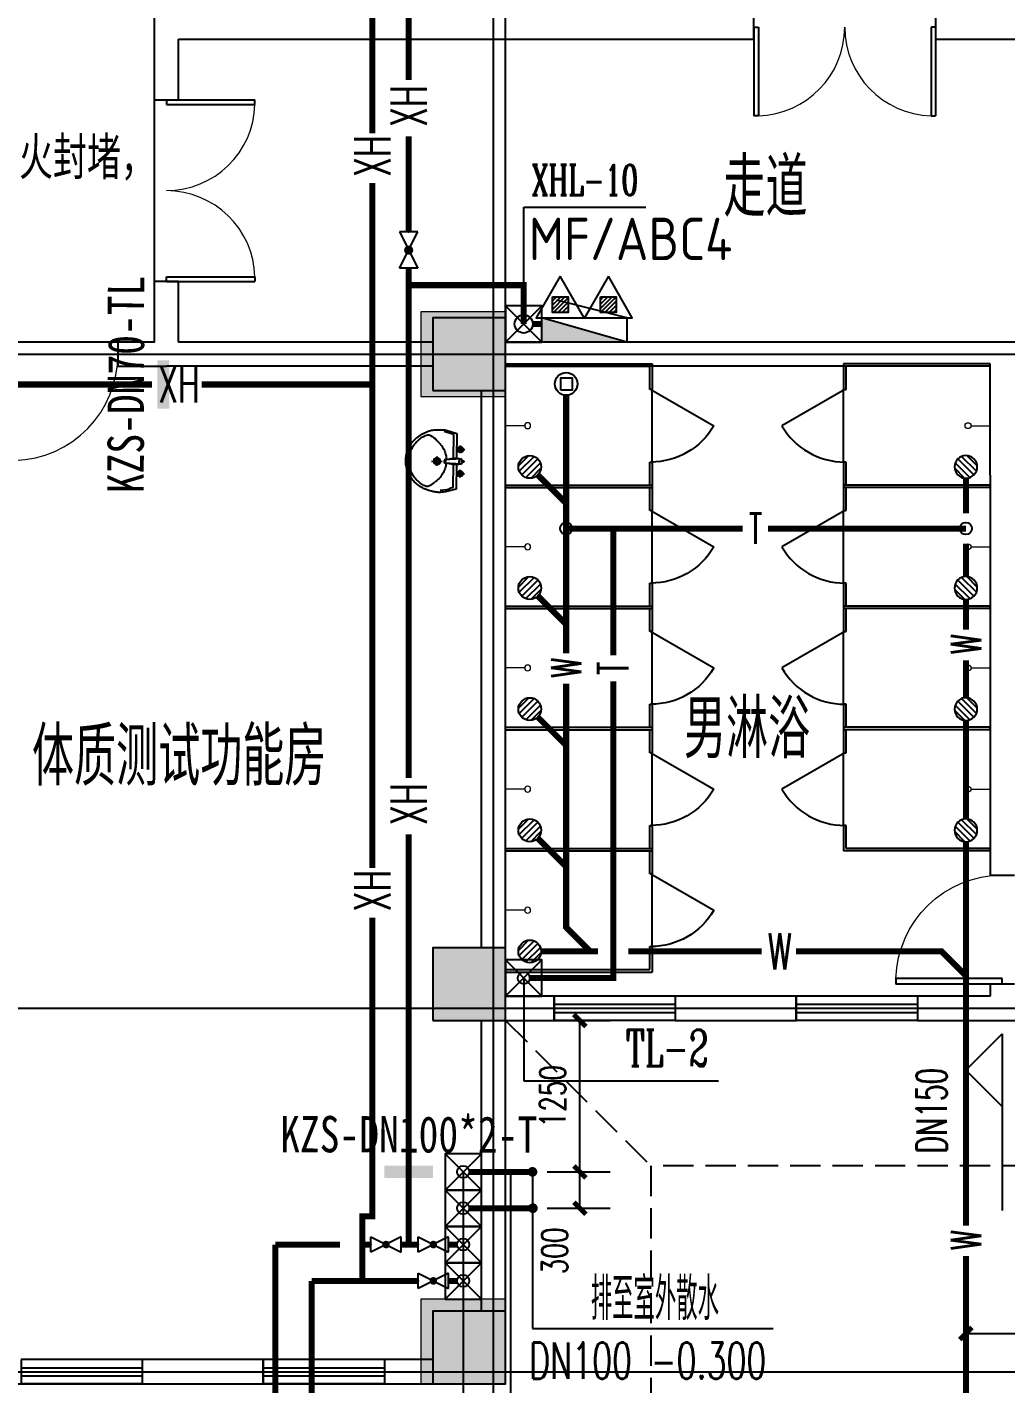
# Model space of a CAD drawing. Extents: x 817814 to 953178, y -139555 to 106956.
# Drawn here: x 900044 to 908123, y 39009 to 50209 of the extents above; entities that cross this region are included whole.
import ezdxf
from ezdxf.enums import TextEntityAlignment as Align

# ---------------------------------------------------------------- set-up
doc = ezdxf.new("R2010")
doc.units = 0
doc.header["$LTSCALE"] = 1000
doc.header["$MEASUREMENT"] = 0
doc.linetypes.add('__DASH', pattern=[0.35, 0.25, -0.1])
doc.linetypes.add('DASH', pattern=[0.35, 0.25, -0.1])
for name, color, linetype, lineweight in [('15101', 5, 'Continuous', 18), ('E3-家具', 8, 'Continuous', 5), ('P-DOMS-PIPE', 2, 'DASH', 50), ('P-RAIN-PIPE', 4, 'Continuous', 50)]:
    doc.layers.add(name, color=color, linetype=linetype, lineweight=lineweight)
for name, color, linetype in [('COLUMN', 2, 'Continuous'), ('DOOR_FIRE', 4, 'Continuous'), ('DOTE', 8, 'Continuous'), ('P-ANNO-DIMS', 4, 'Continuous'), ('P-ANNO-LEVL', 3, 'Continuous'), ('P-ANNO-TXT', 211, 'Continuous'), ('P-DOMS-EQPM', 155, 'Continuous'), ('P-DOMS-IDEN', 4, 'Continuous'), ('P-FIRE-EQPM', 1, 'Continuous'), ('P-FIRE-IDEN', 1, 'Continuous'), ('P-FLDR', 7, 'Continuous'), ('P-PROT-FIRH', 1, 'Continuous'), ('P-PROT-IDEN', 7, 'Continuous'), ('P-PROT-PIPE', 1, 'Continuous'), ('P-PROT-VALV', 7, 'Continuous'), ('P-PROT-VPIP', 1, 'Continuous'), ('P-RAIN-IDEN', 171, 'Continuous'), ('P-RAIN-VPIP', 7, 'Continuous'), ('P-VENT-IDEN', 153, 'Continuous'), ('P-VENT-PIPE', 205, 'Continuous'), ('P-VENT-VPIP', 155, 'Continuous'), ('PUB_HATCH', 8, 'Continuous'), ('PUB_TEXT', 7, 'Continuous'), ('WALL', 2, 'Continuous'), ('WINDOW', 4, 'Continuous'), ('家具', 8, 'Continuous'), ('抗震支吊架', 2, 'Continuous'), ('散水', 151, '__DASH')]:
    doc.layers.add(name, color=color, linetype=linetype)
for name, color, linetype, plot in [('DIM_MODI', 6, 'Continuous', False), ('定位矩形', 6, 'Continuous', False), ('建筑底图', 6, 'Continuous', False)]:
    doc.layers.add(name, color=color, linetype=linetype, plot=plot)
doc.styles.add('_TCH_DIM_T3', font='SIMPLEX', dxfattribs={"width": 0.705882, "bigfont": 'GBCBIG'})
doc.styles.add('_TWT_DIM_ELE', font='SIMPLEX', dxfattribs={"width": 0.8, "height": 2.5, "bigfont": 'HZTXT'})
doc.styles.add('_TWT_PIPEDN', font='simplex.shx', dxfattribs={"width": 0.8, "height": 3.5, "bigfont": 'gbcbig.shx'})
doc.styles.add('_TWT_PIPETEXT', font='SIMPLEX', dxfattribs={"width": 0.8, "height": 2.5, "bigfont": 'HZTXT'})
doc.styles.add('_TWT_SERIAL', font='COMPLEX', dxfattribs={"width": 0.8, "height": 3, "bigfont": 'HZTXT'})
doc.styles.add('kzcad', font='', dxfattribs={"width": 0.8})
doc.styles.get("Standard").update_dxf_attribs({"font": 'GBENOR', "bigfont": 'GBCBIG'})
doc.styles.add('中西文等高字体', font='simplex.shx', dxfattribs={"width": 0.7, "bigfont": 'gbcbig.shx'})
doc.styles.get('kzcad').set_extended_font_data('SimSun')
doc.dimstyles.new('_TWT_ARCH&&100', dxfattribs={"dimtxt": 212.5, "dimasz": 100, "dimexe": 250, "dimexo": 300, "dimgap": 118.75, "dimtad": 1, "dimdec": 0, "dimzin": 0, "dimdsep": 46, "dimtxsty": '_TCH_DIM_T3', "dimblk": 'ARCHTICK', "dimcen": 0.09, "dimclrt": 7, "dimazin": 2, "dimtfac": 1, "dimtdec": 0, "dimtix": 1, "dimtmove": 2, "dimatfit": 3, "dimfxl": 1, "dimtolj": 1, "dimtzin": 0, "dimarcsym": 0})

# ---------------------------------------------------------------- blocks, each defined once
blk = doc.blocks.new('$DorLib2D$00000228')
at = {"color": 0}
blk.add_line((0.5, 0), (0, 0.866), dxfattribs=at)
blk.add_arc((0.5, 0), 1, 120, 180, dxfattribs=at)
blk = doc.blocks.new('linyu')
at = {"layer": 'E3-家具'}
blk.add_line((9554025, 5311615), (9553866, 5311615), dxfattribs=at)
blk.add_circle((9554049, 5311615), 24.3, dxfattribs=at)
at = {"layer": '家具'}
for p, q in [((9553866, 5312125), (9555076, 5312125)), ((9553866, 5312125), (9553866, 5312105)), ((9553866, 5312105), (9555056, 5312105)), ((9555056, 5312105), (9555056, 5311915)), ((9555076, 5311915), (9555076, 5312125)), ((9555056, 5311915), (9555076, 5311915)), ((9555076, 5311915), (9555076, 5311315)), ((9555076, 5311315), (9555056, 5311315)), ((9555056, 5311315), (9555056, 5311125)), ((9555076, 5311105), (9555076, 5311315)), ((9553866, 5311125), (9555056, 5311125)), ((9553866, 5311125), (9553866, 5311105)), ((9553866, 5311105), (9555076, 5311105))]:
    blk.add_line(p, q, dxfattribs=at)
at = {"layer": '家具', "xscale": 600, "yscale": 600, "zscale": 20, "rotation": 270}
blk.add_blockref('$DorLib2D$00000228', (9555066, 5311615), dxfattribs=at)
blk = doc.blocks.new('zhuzi')
at = {"layer": '15101'}
h = blk.add_hatch(color=256, dxfattribs=at)
h.dxf.hatch_style = 1
h.paths.add_polyline_path([(50957, 5262), (51657, 5262), (51657, 5962), (50957, 5962)])
h.paths.add_polyline_path([(42757, 5162), (43557, 5162), (43557, 5962), (42757, 5962)])
h.paths.add_polyline_path([(34407, 5262), (35107, 5262), (35107, 5962), (34407, 5962)])
h.paths.add_polyline_path([(26007, 5262), (26707, 5262), (26707, 5962), (26007, 5962)])
h.paths.add_polyline_path([(17857, 5162), (18657, 5162), (18657, 5962), (17857, 5962)])
h.paths.add_polyline_path([(59457, 2362), (60057, 2362), (60057, 2962), (59457, 2962)])
h.paths.add_polyline_path([(51057, 2362), (51657, 2362), (51657, 2962), (51057, 2962)])
h.paths.add_polyline_path([(17857, 2362), (18457, 2362), (18457, 2962), (17857, 2962)])
h.paths.add_polyline_path([(9457, 2362), (10057, 2362), (10057, 2962), (9457, 2962)])
h.paths.add_polyline_path([(59457, -2838), (60057, -2838), (60057, -2238), (59457, -2238)])
h.paths.add_polyline_path([(50957, -2888), (51657, -2888), (51657, -2188), (50957, -2188)])
h.paths.add_polyline_path([(42757, -2938), (43557, -2938), (43557, -2138), (42757, -2138)])
h.paths.add_polyline_path([(17857, -2938), (18657, -2938), (18657, -2138), (17857, -2138)])
h.paths.add_polyline_path([(9457, -2838), (10057, -2838), (10057, -2238), (9457, -2238)])
h.paths.add_polyline_path([(59457, -11238), (60057, -11238), (60057, -10638), (59457, -10638)])
h.paths.add_polyline_path([(50957, -11288), (51657, -11288), (51657, -10588), (50957, -10588)])
h.paths.add_polyline_path([(42757, -11338), (43557, -11338), (43557, -10538), (42757, -10538)])
h.paths.add_polyline_path([(17857, -11338), (18657, -11338), (18657, -10538), (17857, -10538)])
h.paths.add_polyline_path([(9457, -11238), (10057, -11238), (10057, -10638), (9457, -10638)])
h.paths.add_polyline_path([(5257, -11238), (5857, -11238), (5857, -10638), (5257, -10638)])
h.paths.add_polyline_path([(59457, -19638), (60057, -19638), (60057, -19038), (59457, -19038)])
h.paths.add_polyline_path([(50957, -19688), (51657, -19688), (51657, -18988), (50957, -18988)])
h.paths.add_polyline_path([(42757, -19738), (43557, -19738), (43557, -18938), (42757, -18938)])
h.paths.add_polyline_path([(17857, -19738), (18657, -19738), (18657, -18938), (17857, -18938)])
h.paths.add_polyline_path([(9457, -19638), (10057, -19638), (10057, -19038), (9457, -19038)])
h.paths.add_polyline_path([(5257, -19638), (5857, -19638), (5857, -19038), (5257, -19038)])
h.paths.add_polyline_path([(59457, -28038), (60057, -28038), (60057, -27438), (59457, -27438)])
h.paths.add_polyline_path([(50957, -28088), (51657, -28088), (51657, -27388), (50957, -27388)])
h.paths.add_polyline_path([(42757, -28138), (43557, -28138), (43557, -27338), (42757, -27338)])
h.paths.add_polyline_path([(17857, -28138), (18657, -28138), (18657, -27338), (17857, -27338)])
h.paths.add_polyline_path([(9457, -28038), (10057, -28038), (10057, -27438), (9457, -27438)])
h.paths.add_polyline_path([(5257, -28038), (5857, -28038), (5857, -27438), (5257, -27438)])
h.paths.add_polyline_path([(59457, -36438), (60057, -36438), (60057, -35838), (59457, -35838)])
h.paths.add_polyline_path([(50957, -36488), (51657, -36488), (51657, -35788), (50957, -35788)])
h.paths.add_polyline_path([(42757, -36538), (43557, -36538), (43557, -35738), (42757, -35738)])
h.paths.add_polyline_path([(17857, -36538), (18657, -36538), (18657, -35738), (17857, -35738)])
h.paths.add_polyline_path([(9457, -36438), (10057, -36438), (10057, -35838), (9457, -35838)])
h.paths.add_polyline_path([(5257, -36438), (5857, -36438), (5857, -35838), (5257, -35838)])
h.paths.add_polyline_path([(59457, -44838), (60057, -44838), (60057, -44238), (59457, -44238)])
h.paths.add_polyline_path([(50957, -44888), (51657, -44888), (51657, -44188), (50957, -44188)])
h.paths.add_polyline_path([(42757, -44938), (43557, -44938), (43557, -44138), (42757, -44138)])
h.paths.add_polyline_path([(17857, -44938), (18657, -44938), (18657, -44138), (17857, -44138)])
h.paths.add_polyline_path([(9457, -44838), (10057, -44838), (10057, -44238), (9457, -44238)])
h.paths.add_polyline_path([(59457, -50038), (60057, -50038), (60057, -49438), (59457, -49438)])
h.paths.add_polyline_path([(51057, -50038), (51657, -50038), (51657, -49438), (51057, -49438)])
h.paths.add_polyline_path([(17857, -50038), (18457, -50038), (18457, -49438), (17857, -49438)])
h.paths.add_polyline_path([(9457, -50038), (10057, -50038), (10057, -49438), (9457, -49438)])
h.paths.add_polyline_path([(50957, -53038), (51657, -53038), (51657, -52338), (50957, -52338)])
h.paths.add_polyline_path([(42757, -53038), (43557, -53038), (43557, -52238), (42757, -52238)])
h.paths.add_polyline_path([(34407, -53038), (35107, -53038), (35107, -52338), (34407, -52338)])
h.paths.add_polyline_path([(26007, -53038), (26707, -53038), (26707, -52338), (26007, -52338)])
h.paths.add_polyline_path([(17857, -53038), (18657, -53038), (18657, -52238), (17857, -52238)])
at = {"layer": '15101', "linetype": 'Continuous'}
for points in [[(50957, -44888), (51657, -44888), (51657, -44188), (50957, -44188)], [(51057, -50038), (51657, -50038), (51657, -49438), (51057, -49438)], [(50957, -53038), (51657, -53038), (51657, -52338), (50957, -52338)]]:
    blk.add_lwpolyline(points, close=True, dxfattribs=at)
blk = doc.blocks.new('$TCHSYS$WIN2D')
for p, q in [((-0.5, 0.5), (0.5, 0.5)), ((-0.5, 0.5), (-0.5, -0.5)), ((0.5, 0.5), (0.5, -0.5)), ((0.5, 0.167), (-0.5, 0.167)), ((0.5, -0.167), (-0.5, -0.167)), ((-0.5, -0.5), (0.5, -0.5))]:
    blk.add_line(p, q)
blk = doc.blocks.new('_FZH')
blk.add_lwpolyline([(-0.5, -0.5), (0.5, -0.5), (0.5, 0.5), (-0.5, 0.5)], close=True)
at = {"layer": 'PUB_HATCH'}
blk.add_solid([(-0.5, -0.5), (0.5, -0.5), (-0.5, 0.5), (0.5, 0.5)], dxfattribs=at)
blk = doc.blocks.new('$DorLib2D$00000002')
for p, q in [((-0.5, 0), (-0.5, 0.4875)), ((-0.475, 0.4875), (-0.5, 0.4875)), ((-0.475, 0), (-0.475, 0.4875)), ((0.475, 0), (0.475, 0.4875)), ((0.475, 0.4875), (0.5, 0.4875)), ((0.5, 0), (0.5, 0.4875)), ((-0.5, 0), (-0.475, 0)), ((0.5, 0), (0.475, 0))]:
    blk.add_line(p, q)
at = {"lineweight": 13}
for centre, start, end in [((-0.4875, 0), 0, 88.53072), ((0.4875, 0), 91.46928, 180)]:
    blk.add_arc(centre, 0.4875, start, end, dxfattribs=at)
blk = doc.blocks.new('$DorLib2D$00000001')
for p, q in [((0.45, 0.975), (0.5, 0.975)), ((0.45, 0), (0.45, 0.975)), ((0.5, 0), (0.5, 0.975)), ((0.5, 0), (0.45, 0))]:
    blk.add_line(p, q)
at = {"lineweight": 13}
blk.add_arc((0.475, 0), 0.975, 91.4693, 180, dxfattribs=at)
blk = doc.blocks.new('$lvtry$00000192')
for p, q in [((-108, -66, 0), (-109, 3, 0)), ((111, -66, 0), (110, 4, 0)), ((-236, -86, 0), (-246, -114, 0)), ((-234, -86, 0), (-26, -86, 0)), ((-143, -32, 0), (-74, -31, 0)), ((-29, -62, 0), (-28, -68, 0)), ((-28, -68, 0), (-17, -160, 0)), ((-23, -21, 0), (-17, -160, 0)), ((-22, -40, 0), (1, -40, 0)), ((23, -40, 0), (1, -40, 0)), ((25, -22, 0), (15, -161, 0)), ((30, -62, 0), (15, -161, 0)), ((26, -86, 0), (244, -86, 0)), ((76, -31, 0), (145, -31, 0)), ((244, -86, 0), (272, -164, 0)), ((244, -86, 0), (264, -140, 0)), ((-256, -140, 0), (-264, -185, 0)), ((-264, -185, 0), (-264, -190, 0)), ((-256, -140, 0), (-246, -114, 0)), ((-17, -151, 0), (-1, -151, 0)), ((-17, -160, 0), (-1, -160, 0)), ((16, -151, 0), (-1, -151, 0)), ((15, -161, 0), (-1, -160, 0)), ((1, -263, 0), (0, -177, 0)), ((-42, -220, 0), (44, -219, 0))]:
    blk.add_line(p, q)
at = {"elevation": 0}
blk.add_lwpolyline([(-29, -62), (-249, -62), (-276, -148, 0.044851), (-281, -206, 0.06689), (-276, -244, 0.023023), (-257, -305, 0.044853), (-243, -334, 0.043799), (-214, -374, 0.044001), (-179, -408, 0.042834), (-139, -435, 0.043018), (-94, -456, 0.042273), (-46, -468, 0.042347), (3, -472, 0.04234), (52, -468, 0.042268), (100, -456, 0.043003), (145, -436, 0.042821), (186, -409, 0.043985), (221, -375, 0.043782), (250, -335, 0.044843), (274, -286, 0.059205), (284, -246, 0.030672), (287, -189, 0.04375), (284, -150), (284, -150), (284, -148), (256, -62), (30, -62), (30, -59), (25, -22), (1, -21), (-23, -21), (-29, -58)], format="xyb", close=True, dxfattribs=at)
for centre, radius in [((-108, -32, 0), 23.8), ((-108, -32, 0), 14.2), ((110, -31, 0), 23.8), ((110, -31, 0), 14.2), ((1, -220, 0), 28.5), ((1, -220, 0), 19)]:
    blk.add_circle(centre, radius)
for centre, radius, start, end in [((0, -10, 0), 6.83, 79.8328, 278.7823), ((2, -10, 0), 6.83, 259.8328, 98.7823), ((186, -586, 0), 514, 131.4907, 137.4608), ((-23, -350, 0), 199, 122.0285, 131.4907), ((-5, -378, 0), 232, 111.757, 122.0285), ((8, -413, 0), 269, 102.1867, 111.757), ((-38, -199, 0), 51, 92.3066, 102.1867), ((-31, -377, 0), 229, 87.3151, 92.3066), ((42, -362, 0), 216, 92.3066, 95.9177), ((35, -183, 0), 37.4, 84.4115, 92.3066), ((19, -341, 0), 196, 72.8891, 84.4115), ((-5, -420, 0), 279, 63.1741, 72.8891), ((42, -328, 0), 175, 53.2408, 63.1741), ((-199, -650, 0), 577, 47.667, 53.2408), ((-208, -295, 0), 22, 149.5466, 185.8883), ((-197, -294, 0), 33.4, 185.8883, 200.4186), ((-121, -266, 0), 114, 200.4186, 208.9861), ((7, -422, 0), 271, 137.4608, 149.5466), ((-48, -226, 0), 198, 208.9861, 220.7228), ((6, -425, 0), 273, 33.1938, 47.667), ((31, -208, 0), 228, 318.9572, 329.6928), ((131, -266, 0), 112, 329.6928, 339.2553), ((211, -291, 0), 27.9, 352.9103, 33.1938), ((189, -288, 0), 49.9, 339.2553, 352.9103), ((9, -177, 0), 272, 220.7228, 230.792), ((2, -185, 0), 262, 230.792, 240.6116), ((2, -186, 0), 261, 240.6116, 250.459), ((4, -179, 0), 268, 250.459, 260.1468), ((4, -179, 0), 268, 279.544, 289.2308), ((6, -186, 0), 261, 289.2308, 299.0751), ((5, -185, 0), 262, 299.0751, 308.8916), ((6, -186, 0), 261, 308.8916, 318.9572), ((4, -180, 0), 267, 260.1468, 269.8461), ((4, -180, 0), 267, 269.8461, 279.544)]:
    blk.add_arc(centre, radius, start, end)
for p in [(1, -40, 0), (1, -220, 0)]:
    blk.add_point(p)
blk = doc.blocks.new('xdzcdxcvf')
at = {"layer": 'DOTE'}
for p, q in [((564221.4, 52467.1), (564221.4, 117010.8)), ((512626.4, 63437.7), (579032.5, 63437.7)), ((512626.4, 58037.7), (579032.5, 58037.7)), ((512626.4, 55037.7), (579032.5, 55037.7))]:
    blk.add_line(p, q, dxfattribs=at)
at = {"layer": 'WALL'}
for p, q in [((566371.1, 66037.7), (566371.1, 66237.7)), ((567871.1, 66237.7), (567871.1, 66037.7)), ((561421.4, 66137.7), (561421.4, 65537.7)), ((561621.4, 66037.7), (566371.1, 66037.7)), ((561621.4, 65537.7), (561621.4, 66037.7)), ((567871.1, 66037.7), (572521.4, 66037.7)), ((561421.4, 65537.7), (561621.4, 65537.7)), ((561621.4, 64037.7), (561421.4, 64037.7)), ((561421.4, 64037.7), (561421.4, 63537.7)), ((561621.4, 63537.7), (561621.4, 64037.7)), ((561421.4, 63537.7), (561121.4, 63537.7)), ((561121.4, 63537.7), (561121.4, 63337.7)), ((563721.4, 63537.7), (561621.4, 63537.7)), ((568421.4, 63537.7), (564321.4, 63537.7)), ((568621.4, 63537.7), (568421.4, 63537.7)), ((561121.4, 63337.7), (561521.4, 63337.7)), ((563721.4, 63337.7), (561521.4, 63337.7)), ((568321.4, 63337.7), (564321.4, 63337.7)), ((568321.4, 62437.7), (568321.4, 63337.7)), ((564121.4, 58537.7), (564121.4, 63137.7)), ((564321.4, 58537.7), (564321.4, 63137.7)), ((568321.4, 62437.7), (568321.4, 59137.7)), ((568321.4, 59137.7), (568521.4, 59137.7)), ((564721.4, 58137.7), (564321.4, 58137.7)), ((564721.4, 57937.7), (564721.4, 58137.7)), ((566721.4, 58137.7), (565721.4, 58137.7)), ((565721.4, 58137.7), (565721.4, 57937.7)), ((566721.4, 57937.7), (566721.4, 58137.7)), ((568321.4, 58137.7), (567721.4, 58137.7)), ((567721.4, 58137.7), (567721.4, 57937.7)), ((568521.4, 58237.7), (568321.4, 58237.7)), ((568321.4, 58237.7), (568321.4, 58137.7)), ((564121.4, 55537.7), (564121.4, 57937.7)), ((564321.4, 55537.7), (564321.4, 57937.7)), ((564321.4, 57937.7), (564721.4, 57937.7)), ((565721.4, 57937.7), (566721.4, 57937.7)), ((567721.4, 57937.7), (568421.4, 57937.7)), ((568421.4, 57937.7), (568721.4, 57937.7)), ((562321.4, 55137.7), (561321.4, 55137.7)), ((561321.4, 55137.7), (561321.4, 54937.7)), ((562321.4, 54937.7), (562321.4, 55137.7)), ((563721.4, 55137.7), (563321.4, 55137.7)), ((563321.4, 55137.7), (563321.4, 54937.7)), ((561321.4, 54937.7), (562321.4, 54937.7)), ((563321.4, 54937.7), (563721.4, 54937.7))]:
    blk.add_line(p, q, dxfattribs=at)
at = {"layer": '散水'}
blk.add_line((564321.5, 57937.6), (565521.4, 56737.6), dxfattribs=at)
blk.add_lwpolyline([(573921.4, 57937.6), (573921.4, 56737.6), (565521.4, 56737.6), (565521.4, 53737.6), (529321.4, 53737.6), (529321.4, 56737.6), (520921.4, 56737.6), (520921.4, 70337.6), (516721.4, 70337.6), (516721.4, 77087.7)], dxfattribs=at)
blk.add_blockref('zhuzi', (512664.2, 107975.3))
at = {"layer": 'COLUMN', "xscale": 600, "yscale": 600, "zscale": 600}
for p in [(564021.4, 63437.7), (564021.4, 58237.7), (564021.4, 55237.7)]:
    blk.add_blockref('_FZH', p, dxfattribs=at)
at = {"layer": 'DOOR_FIRE', "xscale": 1500, "yscale": 1500, "zscale": 200, "rotation": 270}
blk.add_blockref('$DorLib2D$00000002', (561521.4, 64787.7), dxfattribs=at)
at = {"layer": 'E3-家具', "xscale": -1, "rotation": 180}
for p in [(-8989544.9, 5374462.6), (-8989544.9, 5373462.6), (-8989544.9, 5372462.6), (-8989544.9, 5371462.6), (-8989544.9, 5370462.6)]:
    blk.add_blockref('linyu', p, dxfattribs=at)
at = {"layer": 'E3-家具', "rotation": 180}
for p in [(10122187.7, 5374462.6), (10122187.7, 5373462.6), (10122187.7, 5372462.6), (10122187.7, 5371462.6)]:
    blk.add_blockref('linyu', p, dxfattribs=at)
at = {"layer": 'WINDOW'}
for name, p, xscale, yscale, zscale, rotation in [('$DorLib2D$00000002', (567121.1, 66137.7), 1500, 1500, 1500, 179.9999999999952), ('$DorLib2D$00000001', (560671.4, 63437.7), 900, 900, 900, 180), ('$DorLib2D$00000001', (568421.4, 58687.7), -900, 900, -900, 90)]:
    blk.add_blockref(name, p, dxfattribs=dict(at, xscale=xscale, yscale=yscale, zscale=zscale, rotation=rotation))
at = {"layer": 'WINDOW', "xscale": -1000, "yscale": 200, "zscale": -1000}
for p in [(565221.4, 58037.7), (567221.4, 58037.7), (560821.4, 55037.7), (562821.4, 55037.7)]:
    blk.add_blockref('$TCHSYS$WIN2D', p, dxfattribs=at)
at = {"layer": '家具', "xscale": -0.9107142857142921, "yscale": 1.023255813953497, "rotation": 269.1944214061739}
blk.add_blockref('$lvtry$00000192', (563979.9, 62550.2, 0), dxfattribs=at)
at = {"layer": 'PUB_TEXT'}
for s, p in [('走道', (566119.6, 64574.5)), ('男淋浴', (565793.8, 60102.3)), ('体质测试功能房', (560411.8, 59875.3))]:
    blk.add_text(s, height=482.27, dxfattribs=at).set_placement(p)
blk = doc.blocks.new('$TwtSys$00000141')
for p, q in [((-94, 8), (-10, 92)), ((-94, 8), (-10, 92)), ((-87, -35), (35, 87)), ((-87, -35), (35, 87)), ((-66, -66), (66, 66)), ((-66, -66), (66, 66)), ((-32, -87), (88, 33)), ((-32, -87), (88, 33)), ((11, -92), (92, -11)), ((11, -92), (92, -11))]:
    blk.add_line(p, q)
blk.add_circle((0, 0), 94)
blk.add_circle((0, 0), 94)
blk = doc.blocks.new('$TwtSys$00000136')
at = {"elevation": 0}
blk.add_lwpolyline([(-51, 45), (51, 45), (51, -49), (-51, -49)], close=True, dxfattribs=at)
blk.add_circle((0, 0, 0), 93.8)
blk = doc.blocks.new('_ArchTick')
at = {"color": 0, "linetype": 'ByBlock', "const_width": 0.4}
blk.add_lwpolyline([(-0.5, -0.5), (0.5, 0.5)], dxfattribs=at)
blk = doc.blocks.new('*D461')
at = {"layer": 'Defpoints', "color": 0, "transparency": 16777216}
for p in [(907793, 39558), (910793, 39558), (910793, 39425)]:
    blk.add_point(p, dxfattribs=at)
at = {"layer": 'P-ANNO-DIMS', "color": 0, "lineweight": -2, "transparency": 16777216}
for p, q in [((907793, 39425), (910793, 39425)), ((907793, 39258), (907793, 39175)), ((910793, 39258), (910793, 39175))]:
    blk.add_line(p, q, dxfattribs=at)
at = {"layer": 'P-ANNO-DIMS', "color": 0, "lineweight": -2, "transparency": 16777216, "xscale": 100, "yscale": 100, "zscale": 100, "rotation": 180}
blk.add_blockref('_ArchTick', (907793, 39425), dxfattribs=at)
at = {"layer": 'P-ANNO-DIMS', "color": 0, "lineweight": -2, "transparency": 16777216, "xscale": 100, "yscale": 100, "zscale": 100}
blk.add_blockref('_ArchTick', (910793, 39425), dxfattribs=at)
at = {"layer": 'P-ANNO-DIMS', "color": 7, "transparency": 16777216, "insert": (909293, 39650), "char_height": 212.5, "attachment_point": 5, "style": '_TCH_DIM_T3'}
blk.add_mtext('\\A1;3000', dxfattribs=at)
blk = doc.blocks.new('*D475')
at = {"layer": 'Defpoints', "color": 0, "transparency": 16777216}
for p in [(904036, 40759), (904607, 40759), (904036, 40459)]:
    blk.add_point(p, dxfattribs=at)
at = {"layer": 'P-ANNO-DIMS', "color": 0, "lineweight": -2, "transparency": 16777216}
for p, q in [((904336, 40759), (904857, 40759)), ((904607, 40459), (904607, 40759)), ((904336, 40459), (904857, 40459))]:
    blk.add_line(p, q, dxfattribs=at)
at = {"layer": 'P-ANNO-DIMS', "color": 0, "lineweight": -2, "transparency": 16777216, "xscale": 100, "yscale": 100, "zscale": 100}
for p, rotation in [((904607, 40759), 90), ((904607, 40459), 270)]:
    blk.add_blockref('_ArchTick', p, dxfattribs=dict(at, rotation=rotation))
at = {"layer": 'P-ANNO-DIMS', "color": 7, "transparency": 16777216, "insert": (904398, 40107), "char_height": 212.5, "attachment_point": 5, "rotation": 90, "style": '_TCH_DIM_T3'}
blk.add_mtext('\\A1;300', dxfattribs=at)
blk = doc.blocks.new('*D476')
at = {"layer": 'Defpoints', "color": 0, "transparency": 16777216}
for p in [(904036, 42009), (904607, 42009), (904036, 40759)]:
    blk.add_point(p, dxfattribs=at)
at = {"layer": 'P-ANNO-DIMS', "color": 0, "lineweight": -2, "transparency": 16777216}
for p, q in [((904336, 42009), (904857, 42009)), ((904607, 40759), (904607, 42009)), ((904336, 40759), (904857, 40759))]:
    blk.add_line(p, q, dxfattribs=at)
at = {"layer": 'P-ANNO-DIMS', "color": 0, "lineweight": -2, "transparency": 16777216, "xscale": 100, "yscale": 100, "zscale": 100}
for p, rotation in [((904607, 42009), 90), ((904607, 40759), 270)]:
    blk.add_blockref('_ArchTick', p, dxfattribs=dict(at, rotation=rotation))
at = {"layer": 'P-ANNO-DIMS', "color": 7, "transparency": 16777216, "insert": (904382, 41384), "char_height": 212.5, "attachment_point": 5, "rotation": 90, "style": '_TCH_DIM_T3'}
blk.add_mtext('\\A1;1250', dxfattribs=at)
blk = doc.blocks.new('$VALVE$00000333')
for p, q in [((125, 62.5), (-125, -62.5)), ((-125, 62.5), (125, -62.5)), ((-125, -62.5), (-125, 62.5)), ((125, -62.5), (125, 62.5))]:
    blk.add_line(p, q)
at = {"const_width": 31.25}
blk.add_lwpolyline([(-15.625, 0, 1), (15.625, 0, 1)], format="xyb", close=True, dxfattribs=at)
for p in [(-125, 0), (125, 0)]:
    blk.add_point(p)
blk = doc.blocks.new('$TWTSYS$00000508')
for p, q in [((-0.5, 0.5), (0.324, 1.224)), ((-0.5, 0.5), (-0.5, -0.5)), ((-0.5, -0.5), (0.5, 0.5)), ((0.5, 0.5), (-0.5, 0.5)), ((0.5, -0.5), (0.5, 0.5)), ((-0.5, -0.5), (0.5, -0.5))]:
    blk.add_line(p, q)
blk.add_solid([(0.5, -0.5), (0.5, 0.5), (-0.5, -0.5)])
blk = doc.blocks.new('$TWTSYS$00000546')
h = blk.add_hatch()
h.set_pattern_fill('ANSI31', color=256, scale=200, style=0)
h.set_pattern_definition([(45, (-38543.802, -6670.83), (-17.67767, 17.67767), [])])
h.paths.add_polyline_path([(-65, 174), (65, 174), (65, 44), (-65, 44)])
for points in [[(0, 344), (-198, 0), (198, 0)], [(-65, 174), (65, 174), (65, 44), (-65, 44)]]:
    blk.add_lwpolyline(points, close=True)

msp = doc.modelspace()

# ---------------------------------------------------------------- hatches: boundary and pattern name
at = {"layer": 'P-DOMS-PIPE'}
for points in [[(904493.4, 42779.1), (904468.4, 42779.1), (904468.4, 42768.7)], [(904493.4, 42779.1), (904475.8, 42761.4), (904468.4, 42768.7)], [(907593.4, 42579.1), (907593.4, 42604.1), (907603.8, 42604.1)], [(907593.4, 42579.1), (907611.1, 42596.7), (907603.8, 42604.1)]]:
    msp.add_hatch(color=256, dxfattribs=at).paths.add_polyline_path(points)
at = {"layer": 'P-PROT-PIPE'}
for points in [[(904143.4, 48079), (904168.4, 48079), (904168.4, 48104)], [(904143.4, 48079), (904143.4, 48104), (904168.4, 48104)], [(902809.8, 40393.2), (902784.8, 40393.2), (902784.8, 40418.2)], [(902809.8, 40393.2), (902809.8, 40418.2), (902784.8, 40418.2)], [(902893.4, 40393.2), (902918.4, 40393.2), (902918.4, 40368.2)], [(902893.4, 40393.2), (902893.4, 40368.2), (902918.4, 40368.2)]]:
    msp.add_hatch(color=256, dxfattribs=at).paths.add_polyline_path(points)
at = {"layer": 'P-VENT-PIPE'}
for points in [[(904882.6, 42359.2), (904882.6, 42334.2), (904907.6, 42334.2)], [(904882.6, 42359.2), (904907.6, 42359.2), (904907.6, 42334.2)]]:
    msp.add_hatch(color=256, dxfattribs=at).paths.add_polyline_path(points)

# ---------------------------------------------------------------- linework, layer by layer
at = {"layer": 'DIM_MODI', "color": 8}
msp.add_lwpolyline([(895393.4, 39609.2), (895393.4, 39009.2), (903993.4, 39009.2), (903993.4, 64409.2), (901093.4, 64409.2), (901093.4, 47609.2), (895393.4, 47609.2), (895393.4, 39009.2)], dxfattribs=at)
at = {"layer": 'P-ANNO-LEVL'}
for p, q in [((907793.4, 41597.8), (908093.4, 41897.8)), ((908093.4, 41897.8), (908093.4, 40441.3)), ((907793.4, 41597.8), (908093.4, 41297.8))]:
    msp.add_line(p, q, dxfattribs=at)
at = {"layer": 'P-DOMS-PIPE', "const_width": 50}
for points in [[(904493.4, 47170.1), (904493.4, 46279)], [(904259.9, 46512.6), (904493.4, 46279)], [(907793.4, 46485.1), (907793.4, 46194.9)], [(904493.4, 46279), (904493.4, 45279)], [(907793.4, 45944.9), (907793.4, 45673.1)], [(904259.9, 45512.6), (904493.4, 45279)], [(907793.4, 45485.1), (907793.4, 45234.6)], [(904493.4, 45279), (904493.4, 45041)], [(907793.4, 44982.2), (907793.4, 44673.1)], [(904493.4, 44788.7), (904493.4, 44279)], [(904259.9, 44512.6), (904493.4, 44279)], [(907793.4, 44485.1), (907793.4, 43673.1)], [(904493.4, 44279), (904493.4, 43279)], [(904259.9, 43512.6), (904493.4, 43279)], [(907793.4, 43485.1), (907793.4, 42379.1)], [(904493.4, 42779.1), (904493.4, 43279)], [(904493.4, 42779.1), (904693.4, 42579.1)], [(904287.4, 42579.1), (904693.4, 42579.1)], [(904757.6, 42579.1), (904693.4, 42579.1)], [(906108.6, 42579.1), (905007.6, 42579.1)], [(907593.4, 42579.1), (906391.4, 42579.1)], [(907593.4, 42579.1), (907793.4, 42379.1)], [(907793.4, 42379.1), (907793.4, 40316.4)], [(907793.4, 40064), (907793.4, 38001.3)]]:
    msp.add_lwpolyline(points, dxfattribs=at)
at = {"layer": 'P-PROT-IDEN', "linetype": 'ByBlock'}
for p, q in [((904143.4, 47759.2, -3000), (904143.4, 48722.1, -3000)), ((904143.4, 48722.1, -3000), (905150.4, 48722.1, -3000))]:
    msp.add_line(p, q, dxfattribs=at)
at = {"layer": 'P-PROT-IDEN'}
for p, q in [((903643.4, 40159.2), (903643.4, 36715.6)), ((903643.4, 39859.2), (903643.4, 36180.7))]:
    msp.add_line(p, q, dxfattribs=at)
at = {"layer": 'P-PROT-PIPE', "const_width": 50}
for points in [[(903193.4, 57429.8), (903193.4, 49773.3)], [(902893.4, 56654.1), (902893.4, 49333.1)], [(903193.4, 49307.6), (903193.4, 48518.5)], [(902893.4, 48922.2), (902893.4, 47259.2)], [(903193.4, 48218.5), (903193.4, 48079)], [(904143.4, 48079), (903193.4, 48079)], [(903193.4, 48079), (903193.4, 44011.1)], [(904143.4, 47759.2), (904143.4, 48079)], [(904218.4, 47759.2), (904293.4, 47759.2)], [(899443.4, 47259.2), (901074.7, 47259.2)], [(901485.6, 47259.2), (902893.4, 47259.2)], [(902893.4, 47259.2), (902893.4, 43269.1)], [(903193.4, 43545.4), (903193.4, 40393.2)], [(902893.4, 42858.3), (902893.4, 40393.2)], [(902809.8, 40393.2), (902809.8, 40159.2)], [(902893.4, 40393.2), (902809.8, 40393.2)], [(903195.2, 40393.2), (903193.4, 40393.2)], [(903193.4, 40393.2), (903193.4, 40159.2)], [(902093.4, 40159.2), (902093.4, 38696.5)], [(902093.4, 40159.2), (902627.9, 40159.2)], [(902881.6, 40159.2), (902809.8, 40159.2)], [(902809.8, 40159.2), (902809.8, 39859.2)], [(903193.4, 40159.2), (903131.6, 40159.2)], [(903272.4, 40159.2), (903193.4, 40159.2)], [(903593.4, 40159.2), (903522.4, 40159.2)], [(902393.4, 39859.2), (902393.4, 38682.9)], [(902809.8, 39859.2), (902393.4, 39859.2)], [(903272.4, 39859.2), (902809.8, 39859.2)], [(903593.4, 39859.2), (903522.4, 39859.2)]]:
    msp.add_lwpolyline(points, dxfattribs=at)
at = {"layer": 'P-PROT-VPIP'}
for centre, radius in [((904143.4, 47759.2), 75), ((903643.4, 40159.2), 50), ((903643.4, 39859.2), 50)]:
    msp.add_circle(centre, radius, dxfattribs=at)
at = {"layer": 'P-RAIN-IDEN'}
for p, q in [((903643.4, 40759.2), (903643.4, 37893.8)), ((904036.4, 38465), (904036.4, 40759.2)), ((904215.2, 40759.2), (904215.2, 39466.1)), ((903643.4, 40459.2), (903643.4, 37184.6)), ((904215.2, 39466.1), (906202.9, 39466.1))]:
    msp.add_line(p, q, dxfattribs=at)
at = {"layer": 'P-RAIN-IDEN', "const_width": 40}
for points in [[(904215.2, 40779.2, -1), (904215.2, 40739.2, -1)], [(904219.1, 40479.2, -1), (904219.1, 40439.2, -1)]]:
    msp.add_lwpolyline(points, format="xyb", close=True, dxfattribs=at)
at = {"layer": 'P-RAIN-PIPE', "const_width": 50}
for points in [[(903693.4, 40759.2), (904215.2, 40759.2)], [(903693.4, 40459.2), (904219.1, 40459.2)]]:
    msp.add_lwpolyline(points, dxfattribs=at)
at = {"layer": 'P-RAIN-VPIP'}
for centre in [(903643.4, 40759.2), (903643.4, 40459.2)]:
    msp.add_circle(centre, 50, dxfattribs=at)
at = {"layer": 'P-VENT-IDEN'}
for p, q in [((904143.4, 42359.2), (904143.4, 41512)), ((904143.4, 41512), (905750.7, 41512))]:
    msp.add_line(p, q, dxfattribs=at)
at = {"layer": 'P-VENT-PIPE', "const_width": 50}
for points in [[(904882.6, 46069.9), (904493.4, 46069.9)], [(904882.6, 45022), (904882.6, 46069.9)], [(904882.6, 46069.9), (905952, 46069.9)], [(906158.6, 46069.9), (907793.4, 46069.9)], [(904882.6, 42359.2), (904882.6, 44807.7)], [(904193.4, 42359.2), (904882.6, 42359.2)]]:
    msp.add_lwpolyline(points, dxfattribs=at)
at = {"layer": 'P-VENT-VPIP'}
for centre in [(904493.4, 46069.9), (907793.4, 46069.9), (904143.4, 42359.2), (904143.4, 42359.2)]:
    msp.add_circle(centre, 50, dxfattribs=at)
at = {"layer": '定位矩形'}
for p, q in [((903993.4, 47609.2), (904293.4, 47909.2)), ((903993.4, 47909.2), (904293.4, 47609.2)), ((903993.4, 42209.2), (904293.4, 42509.2)), ((903993.4, 42509.2), (904293.4, 42209.2)), ((903493.4, 40609.2), (903793.4, 40909.2)), ((903493.4, 40909.2), (903793.4, 40609.2)), ((903493.4, 40309.2), (903793.4, 40609.2)), ((903493.4, 40609.2), (903793.4, 40309.2)), ((903493.4, 40009.2), (903793.4, 40309.2)), ((903493.4, 40309.2), (903793.4, 40009.2)), ((903493.4, 39709.2), (903793.4, 40009.2)), ((903493.4, 40009.2), (903793.4, 39709.2))]:
    msp.add_line(p, q, dxfattribs=at)
for points in [[(903993.4, 47609.2), (904293.4, 47609.2), (904293.4, 47909.2), (903993.4, 47909.2)], [(903993.4, 42209.2), (904293.4, 42209.2), (904293.4, 42509.2), (903993.4, 42509.2)], [(903493.4, 40609.2), (903793.4, 40609.2), (903793.4, 40909.2), (903493.4, 40909.2)], [(903493.4, 40309.2), (903793.4, 40309.2), (903793.4, 40609.2), (903493.4, 40609.2)], [(903493.4, 40009.2), (903793.4, 40009.2), (903793.4, 40309.2), (903493.4, 40309.2)], [(903493.4, 39709.2), (903793.4, 39709.2), (903793.4, 40009.2), (903493.4, 40009.2)]]:
    msp.add_lwpolyline(points, close=True, dxfattribs=at)
at = {"layer": '抗震支吊架', "color": 4, "const_width": 100}
for points in [[(901168.4, 47059.2), (901168.4, 47459.2)], [(902993.4, 40759.2), (903393.4, 40759.2)]]:
    msp.add_lwpolyline(points, dxfattribs=at)

# ---------------------------------------------------------------- block references
at = {"layer": 'P-DOMS-EQPM', "rotation": 90}
msp.add_blockref('$TwtSys$00000136', (904493.4, 47263.8), dxfattribs=at)
at = {"layer": 'P-FIRE-EQPM', "rotation": 359.9999949888559}
for p in [(904445, 47809.2), (904841.8, 47809.2)]:
    msp.add_blockref('$TWTSYS$00000546', p, dxfattribs=at)
at = {"layer": 'P-FLDR'}
for p in [(904193.4, 46579.1), (904193.4, 45579.1), (904193.4, 44579.1), (904193.4, 43579.1), (904193.4, 42579.1)]:
    msp.add_blockref('$TwtSys$00000141', p, dxfattribs=at)
at = {"layer": 'P-FLDR', "yscale": -1}
for p, rotation in [((907793.4, 46579.1), 179.9999992636414), ((907793.4, 45579.1), 179.999999263641), ((907793.4, 44579.1), 179.9999992636414), ((907793.4, 43579.1), 179.9999992636414)]:
    msp.add_blockref('$TwtSys$00000141', p, dxfattribs=dict(at, rotation=rotation))
at = {"layer": 'P-PROT-FIRH', "xscale": -700, "yscale": 200, "zscale": 700, "rotation": 359.9999949888559}
msp.add_blockref('$TWTSYS$00000508', (904643.4, 47709.2), dxfattribs=at)
at = {"layer": 'P-PROT-VALV', "xscale": -1.2, "yscale": -1.2, "zscale": 1.2, "rotation": 270}
msp.add_blockref('$VALVE$00000333', (903193.4, 48368.5), dxfattribs=at)
at = {"layer": 'P-PROT-VALV', "xscale": -1, "yscale": -1}
for p, rotation in [((903006.6, 40159.2), 180), ((903397.4, 40159.2), 180), ((903397.4, 39859.2), 179.9999999997704)]:
    msp.add_blockref('$VALVE$00000333', p, dxfattribs=dict(at, rotation=rotation))
at = {"layer": '建筑底图'}
msp.add_blockref('xdzcdxcvf', (339672, -15928.4), dxfattribs=at)

# ---------------------------------------------------------------- texts
at = {"layer": 'P-ANNO-TXT', "color": 1, "style": '_TWT_DIM_ELE', "width": 0.8}
msp.add_text('消火栓采用半嵌安装，后部设置防火封堵，', height=350, dxfattribs=at).set_placement((895777.2, 48954))
at = {"layer": 'P-DOMS-IDEN', "width": 0.64}
for s, style, p in [('W', '_TWT_PIPETEXT', (907918.4, 45032.2)), ('W', '_TWT_PIPETEXT', (904618.4, 44838.7)), ('DN150', '_TWT_PIPEDN', (907634.9, 40911.5)), ('W', '_TWT_PIPETEXT', (907918.4, 40114))]:
    msp.add_text(s, height=250, rotation=90, dxfattribs=dict(at, style=style)).set_placement(p)
at = {"layer": 'P-DOMS-IDEN', "style": '_TWT_PIPETEXT', "width": 0.64}
msp.add_text('W', height=300, dxfattribs=at).set_placement((906158.6, 42429.1))
at = {"layer": 'P-FIRE-IDEN'}
msp.add_text('MF/ABC4', height=350, rotation=359.99999, dxfattribs=at).set_placement((904185, 48286.2, -3000))
at = {"layer": 'P-PROT-IDEN', "style": '_TWT_PIPETEXT', "width": 0.64}
for p in [(903343.4, 49385), (903043.4, 48972.2), (903343.4, 43622.8), (903043.4, 42908.3)]:
    msp.add_text('XH', height=300, rotation=90, dxfattribs=at).set_placement(p)
at = {"layer": 'P-PROT-IDEN', "color": 7, "linetype": 'ByBlock', "style": '_TWT_SERIAL', "width": 0.64}
msp.add_text('XHL-10', height=250, dxfattribs=at).set_placement((904208.9, 48822.1, -3000))
at = {"layer": 'P-PROT-IDEN', "style": '_TWT_PIPETEXT', "width": 0.64}
msp.add_text('XH', height=300, dxfattribs=at).set_placement((901124.7, 47109.2))
at = {"layer": 'P-RAIN-IDEN', "color": 7}
for s, height, style, width, p in [('排至室外散水', 350, '中西文等高字体', 0.7, (904696.9, 39536.1)), ('DN100', 300, '_TWT_PIPEDN', 0.64, (904189.4, 39051.1)), ('-0.300', 300, '_TWT_PIPEDN', 0.64, (905191.3, 39051.1))]:
    msp.add_text(s, height=height, dxfattribs=dict(at, style=style, width=width)).set_placement(p)
at = {"layer": 'P-VENT-IDEN', "style": '_TWT_PIPETEXT', "width": 0.64}
msp.add_text('T', height=250, dxfattribs=at).set_placement((906002, 45944.9))
msp.add_text('T', height=250, rotation=90, dxfattribs=at).set_placement((905007.6, 44861.5))
at = {"layer": 'P-VENT-IDEN', "color": 7, "style": '_TWT_SERIAL', "width": 0.64}
msp.add_text('TL-2', height=300, dxfattribs=at).set_placement((904986.7, 41632))
at = {"layer": '抗震支吊架', "color": 4, "style": 'kzcad', "width": 0.8}
for s, rotation, p in [('KZS-DN70-TL', 89.88539, (901008.4, 47259.2)), ('KZS-DN100*2-T', 359.88539, (903193.4, 40919.2))]:
    msp.add_text(s, height=300, rotation=rotation, dxfattribs=at).set_placement(p, align=Align.CENTER)

# ---------------------------------------------------------------- dimensions: what is measured, and where the dimension line sits
at = {"layer": 'P-ANNO-DIMS'}
for p1, p2, distance, picture, middle in [((904036.4, 40759.2), (904036.4, 42009.2), -570.8, '*D476', (904382.2, 41384.2)), ((907793.4, 39558.4), (910793.4, 39558.4), -133.9, '*D461', (909293.4, 39649.5))]:
    dim = msp.add_aligned_dim(p1=p1, p2=p2, distance=distance, dimstyle='_TWT_ARCH&&100', dxfattribs=at)
    dim.commit()
    dim.dimension.update_dxf_attribs({"geometry": picture, "text_midpoint": middle})
dim = msp.add_linear_dim(base=(904607.2, 40759.2), p1=(904036.4, 40459.2), p2=(904036.4, 40759.2), angle=90, dimstyle='_TWT_ARCH&&100', dxfattribs=at)
dim.commit()
dim.dimension.update_dxf_attribs({"geometry": '*D475', "text_midpoint": (904398.4, 40107.2), "dimtype": 161})

doc.saveas('drawing.dxf')
